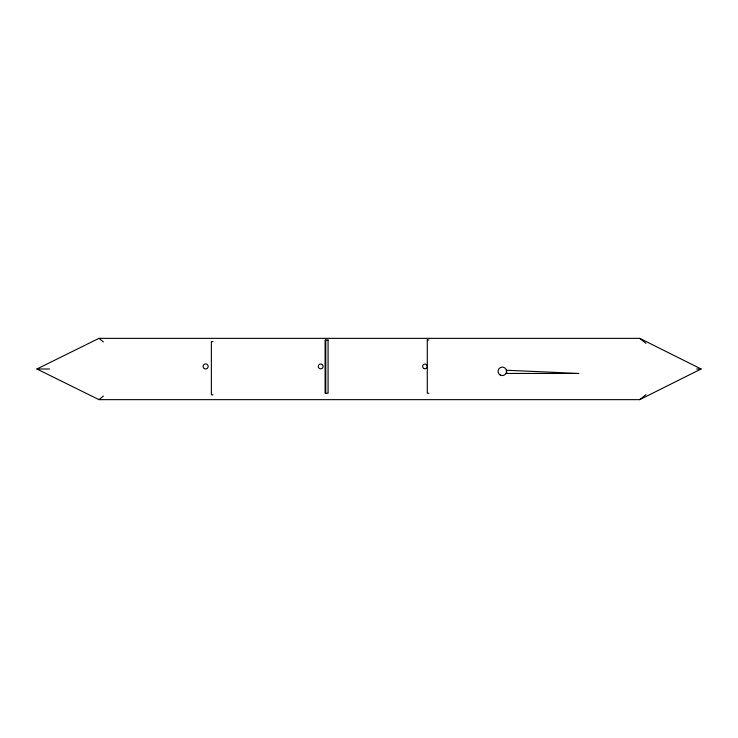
<?xml version="1.0" encoding="UTF-8"?>
<svg xmlns="http://www.w3.org/2000/svg" width="738" height="738" viewBox="0 0 738 738"><rect width="100%" height="100%" fill="white"/><g stroke="black" fill="none" stroke-linecap="round" stroke-linejoin="round"><path stroke-width="1.11" d="M98.975 399.645L639.745 399.645L701.1 369L639.745 338.355L98.975 338.355L36.9 369L98.975 399.645L103.421 396.085M639.745 399.645L645.971 394.655M427.293 340.015L428.935 340.015M213.005 341.593L211.363 341.593L211.363 394.821L213.005 394.821M36.9 369L49.437 369M696.7 369L701.1 369M505.991 373.456L578.952 373.456L506.416 370.245L506.831 373.456M428.935 393.243L427.293 393.243L427.293 339.748M639.745 338.355L645.971 343.345M98.975 338.355L103.421 341.915M325.781 340.015L325.781 393.243M328.078 340.015L325.089 340.015L325.089 393.243L328.078 393.243L328.078 340.015M204.38 368.613A2.528 2.528 0 0 0 208.171 366.417A2.528 2.528 0 0 0 204.38 364.231A2.528 2.528 0 0 0 204.38 368.613M319.471 368.52A2.417 2.417 0 0 0 323.106 366.417A2.417 2.417 0 0 0 319.471 364.323A2.417 2.417 0 0 0 319.471 368.52M423.787 368.446A2.334 2.334 0 0 0 427.293 366.417A2.334 2.334 0 0 0 423.787 364.397A2.334 2.334 0 0 0 423.787 368.446M500.207 375.005A4.234 4.234 0 0 0 506.554 371.334A4.234 4.234 0 0 0 500.207 367.672A4.234 4.234 0 0 0 500.207 375.005"/></g></svg>
